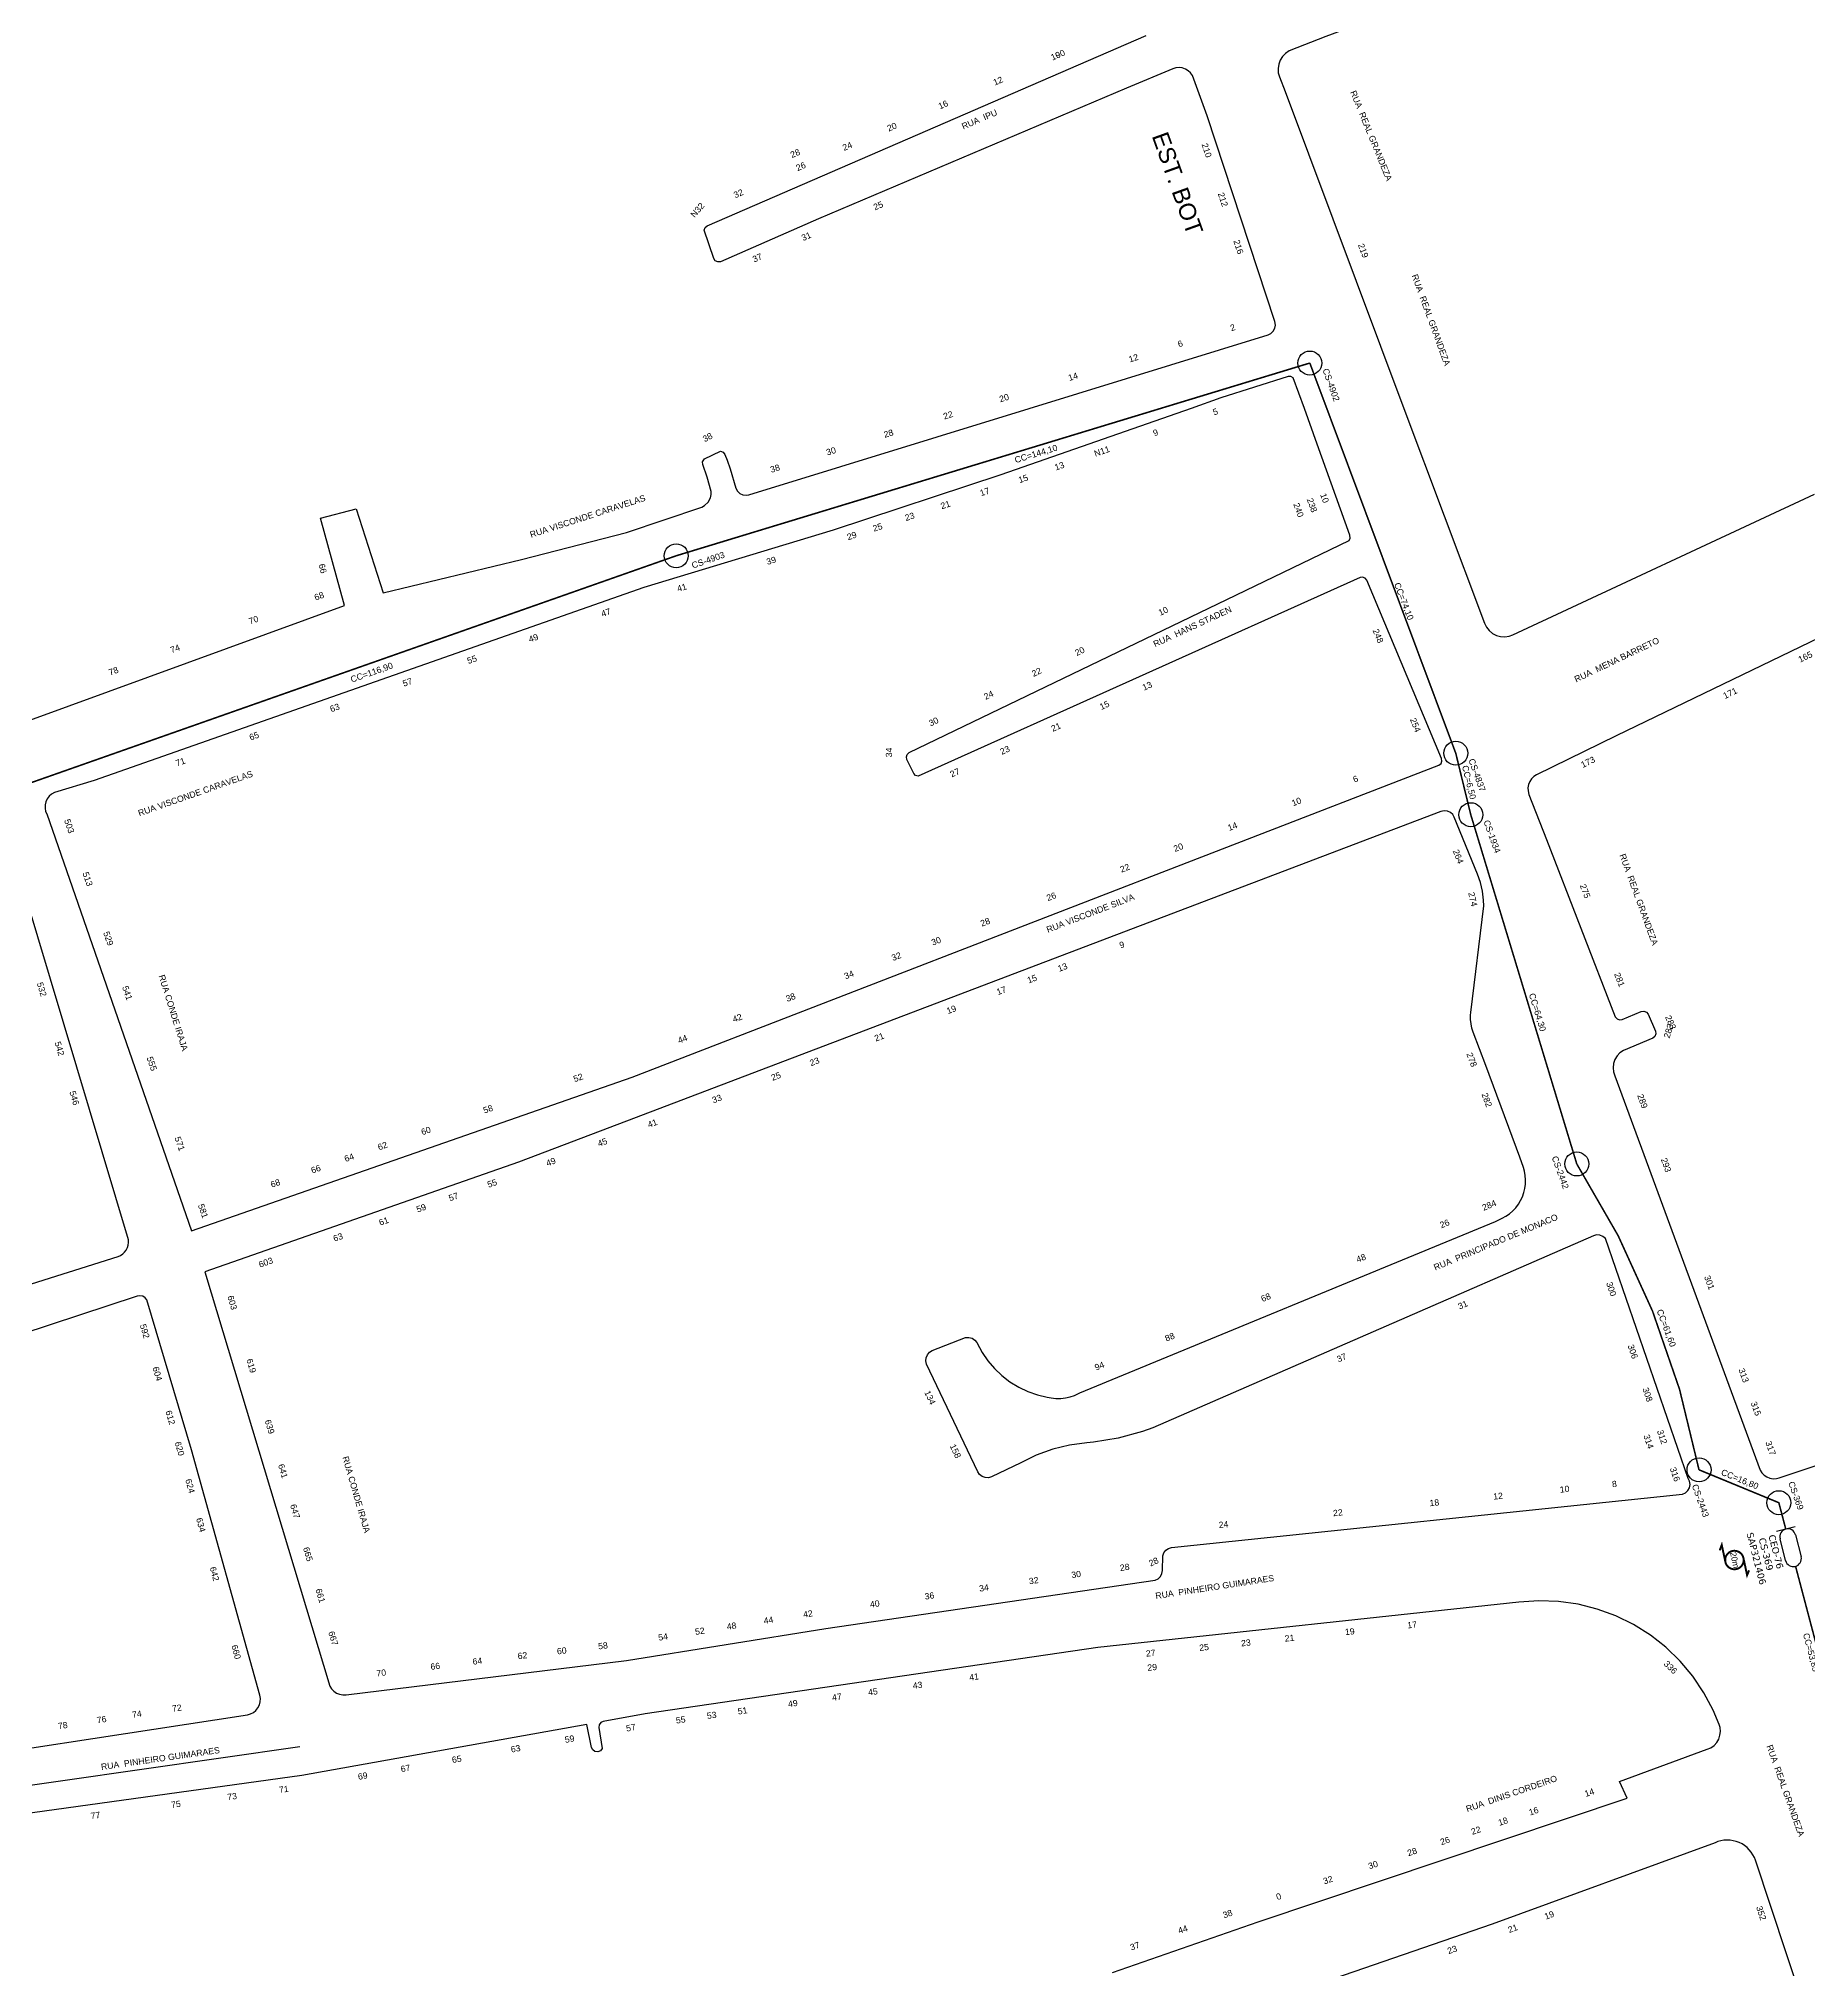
# Model space of a CAD drawing. Header units: millimetres. Extents: x 617751 to 636088, y 68402 to 77988.
# Drawn here: x 628712.2 to 629053.1, y 72719.8 to 73091.6 of the extents above; entities that cross this region are included whole.
import ezdxf
from ezdxf.enums import TextEntityAlignment as Align

# ---------------------------------------------------------------- set-up
doc = ezdxf.new("R2010")
doc.units = ezdxf.units.MM
doc.header["$LTSCALE"] = 3
doc.header["$MEASUREMENT"] = 0
for name, color, linetype in [('20.4-CEOS', 1, 'Continuous'), ('ALINHAMENTO PREDIAL', 120, 'Continuous'), ('CAIXAS SUB.', 7, 'Continuous'), ('METRAGEM', 7, 'Continuous'), ('NOME LOGRADOURO', 252, 'Continuous'), ('NUMERAÇÃO', 7, 'Continuous')]:
    doc.layers.add(name, color=color, linetype=linetype)
doc.styles.add('ARIAL', font='arial.ttf')
doc.styles.add('siredit', font='verdana.ttf')
doc.styles.get("Standard").update_dxf_attribs({"font": 'arial.ttf'})

msp = doc.modelspace()

# ---------------------------------------------------------------- linework, layer by layer
at = {"color": 1}
for points, const_width in [([(628901.16, 73203.45), (628895.9, 73205.12), (628775.16, 73159.05), (628655.91, 73111.17), (628681.84, 73028.13), (628709.46, 72947.86), (628835.05, 72992.03), (628957.07, 73029.14)], 0.3), ([(629037.11, 72798.27), (629036.41, 72801.55), (629036.01, 72800.49)], 0.377)]:
    msp.add_lwpolyline(points, dxfattribs=dict(at, const_width=const_width))
at = {"color": 1, "const_width": 0.3}
for points in [[(629048.74, 72804.59), (629047.4, 72809.68), (629032.03, 72816.01, 0.095512), (629008.49, 72874.91), (628988.07, 72942.17), (628985.18, 72954.01), (628957.07, 73029.14)], [(629128.46, 72096.53), (629088.32, 72121.55), (629054.97, 72144.36, -0.160687), (629028.68, 72178.77, -0.166562), (629028.48, 72237.36), (629088.1, 72428.05, 0.199918), (629158.27, 72472.56), (629130.29, 72560.31), (629085.42, 72688.22), (629062.28, 72753.34), (629050.63, 72797.42)]]:
    msp.add_lwpolyline(points, format="xyb", dxfattribs=at)
at = {"color": 1, "const_width": 0.377}
msp.add_lwpolyline([(629040.59, 72799.01, 1.000012), (629037.11, 72798.27, 0.999978)], format="xyb", close=True, dxfattribs=at)
at = {"color": 1, "const_width": 0.377, "elevation": 0.38}
msp.add_lwpolyline([(629040.59, 72799.01), (629041.29, 72795.72), (629041.67, 72796.65)], dxfattribs=at)
at = {"layer": '20.4-CEOS', "color": 1}
for p, q in [((629048.7, 72798.52), (629047.63, 72802.71)), ((629050.62, 72803.48), (629051.69, 72799.28))]:
    msp.add_line(p, q, dxfattribs=at)
msp.add_lwpolyline([(629050.54, 72805.05), (629046.94, 72804.13)], dxfattribs=at)
for centre, start, end in [((629049.12, 72803.1), 14.3471, 194.3471), ((629050.2, 72798.9), 194.3471, 14.3471)]:
    msp.add_arc(centre, 1.54, start, end, dxfattribs=at)
at = {"layer": 'ALINHAMENTO PREDIAL'}
for points in [[(629133.76, 73156.34), (628960.19, 73092.01), (628953.12, 73089.24), (628952.42, 73088.78), (628951.83, 73088.19), (628951.38, 73087.48), (628951.08, 73086.7), (628950.96, 73085.87), (628951, 73085.04), (628951.21, 73084.26)], [(628843.56, 73012.17), (628844.08, 73011.95), (628844.4, 73011.5), (628844.86, 73010.42), (628845.45, 73008.78), (628846.55, 73005.02), (628846.85, 73004.47), (628847.31, 73004.04), (628847.88, 73003.78), (628848.5, 73003.7), (628849.02, 73003.79), (628903.04, 73020.42), (628949.03, 73034.58), (628949.59, 73034.86), (628950.04, 73035.29), (628950.33, 73035.84), (628950.44, 73036.46), (628950.34, 73037.12), (628937.31, 73076.72), (628934.45, 73084.49), (628934.1, 73085), (628933.64, 73085.43), (628933.11, 73085.76), (628932.51, 73085.97), (628931.89, 73086.05), (628931.27, 73085.99), (628930.67, 73085.81), (628921.79, 73082.1), (628862.48, 73056.92), (628843.55, 73048.65), (628843.03, 73048.61), (628842.56, 73048.83), (628842.27, 73049.26), (628840.43, 73054.74), (628840.62, 73055.22), (628841.03, 73055.54), (628925.56, 73092.21)], [(628951.21, 73084.26), (628952.3, 73081.41), (628975.19, 73020.42), (628990.72, 72979.02), (628991.1, 72978.27), (628991.62, 72977.61), (628992.27, 72977.08), (628993.01, 72976.7), (628993.81, 72976.48), (628994.65, 72976.43), (628995.48, 72976.55), (628996.18, 72976.8), (629054.28, 73003.89)], [(628713.8, 72942.31), (628741.72, 72862.03), (628826.54, 72891.6), (628981.93, 72951.68), (628982.34, 72952), (628982.53, 72952.48), (628982.46, 72952.99), (628968.07, 72987.32), (628967.74, 72987.72), (628967.25, 72987.9), (628966.74, 72987.82), (628881.66, 72949.57), (628881.16, 72949.73), (628880.82, 72950.11), (628879.47, 72952.79), (628879.37, 72953.3), (628879.55, 72953.78), (628879.94, 72954.12), (628941.12, 72983.59), (628964.64, 72994.99), (628964.86, 72995.45), (628964.81, 72995.97), (628958.46, 73013.54), (628956.07, 73020.42), (628953.89, 73026.31), (628953.43, 73026.55), (628952.91, 73026.53), (628939.96, 73022.43), (628934.2, 73020.42), (628897.55, 73007.64), (628865.3, 72996.96), (628828.78, 72985.93), (628722.93, 72948.78), (628715.3, 72946.43), (628714.75, 72946.13), (628714.28, 72945.72), (628713.9, 72945.22), (628713.63, 72944.65), (628713.49, 72944.04), (628713.48, 72943.41), (628713.6, 72942.79), (628713.8, 72942.31)], [(629146.65, 73020.42), (629016.1, 72957.38), (629000.75, 72949.86), (629000.22, 72949.53), (628999.77, 72949.09), (628999.42, 72948.57), (628999.18, 72947.99), (628999.07, 72947.37), (628999.1, 72946.75), (628999.27, 72946.08)], [(628710.55, 72960.37), (628771.14, 72982.48), (628766.52, 72999.28), (628773.39, 73001.06), (628778.59, 72984.91), (628805.24, 72991.32), (628825.45, 72996.51), (628839.95, 73001.4), (628840.5, 73001.7), (628841.18, 73002.36), (628841.62, 73003.18), (628841.76, 73003.8), (628841.77, 73004.42), (628841.01, 73007.16), (628840.19, 73009.58), (628840.13, 73010.1), (628840.48, 73010.72), (628843.56, 73012.17)], [(628999.27, 72946.08), (629002.65, 72937.41), (629015.91, 72903.22), (629016.24, 72902.83), (629016.72, 72902.65), (629017.24, 72902.73), (629020.91, 72904.27), (629021.42, 72904.34), (629021.9, 72904.14), (629022.22, 72903.73), (629023.66, 72900.46), (629023.73, 72899.96), (629023.55, 72899.48), (629023.14, 72899.16), (629017.48, 72896.79), (629016.81, 72896.32), (629016.26, 72895.72), (629015.84, 72895.02), (629015.57, 72894.25), (629015.48, 72893.44), (629015.55, 72892.63), (629015.79, 72891.85), (629043.83, 72815.96), (629044.16, 72815.43), (629044.6, 72814.98), (629045.12, 72814.63), (629045.7, 72814.4), (629046.32, 72814.3), (629046.95, 72814.32), (629047.47, 72814.44), (629068.06, 72821.34)], [(628729.56, 72860.32), (628704.52, 72943.77)], [(628729.56, 72860.32), (628704.52, 72943.77)], [(628744.28, 72854.14), (628768.32, 72774.34), (628768.65, 72773.81), (628769.09, 72773.36), (628769.62, 72773.02), (628770.2, 72772.79), (628770.82, 72772.68), (628771.45, 72772.71), (628825.49, 72779.32), (628863.88, 72785.43), (628927.3, 72794.75), (628927.86, 72795.03), (628928.3, 72795.47), (628928.59, 72796.03), (628928.69, 72796.65), (628928.74, 72799.44), (628928.95, 72800.03), (628929.33, 72800.53), (628929.84, 72800.88), (628930.44, 72801.06), (629028.87, 72811.31), (629029.44, 72811.58), (629029.89, 72812.02), (629030.19, 72812.57), (629030.3, 72813.18), (629030.22, 72813.8), (629029.95, 72814.37), (629014, 72860.56), (629013.51, 72860.96), (629012.93, 72861.19), (629012.31, 72861.23), (629011.7, 72861.08), (628926.86, 72824.12), (628924.82, 72823.39), (628920.18, 72822.11), (628915.43, 72821.32), (628914.1, 72821.23), (628910.79, 72820.77), (628907.55, 72819.96), (628904.4, 72818.82), (628901.4, 72817.36), (628895.78, 72814.66), (628895.18, 72814.49), (628894.56, 72814.5), (628893.97, 72814.71), (628893.47, 72815.1), (628893.12, 72815.61), (628883.26, 72836.36), (628883.12, 72836.97), (628883.18, 72837.59), (628883.43, 72838.17), (628883.84, 72838.64), (628884.37, 72838.96), (628890.79, 72841.5), (628891.42, 72841.52), (628892.02, 72841.35), (628892.54, 72841), (628892.93, 72840.51), (628893.98, 72838.62), (628895.09, 72837), (628896.36, 72835.51), (628897.78, 72834.16), (628899.33, 72832.97), (628901, 72831.94), (628902.77, 72831.1), (628904.62, 72830.44), (628906.52, 72829.98), (628907.25, 72829.86), (628908.17, 72829.77), (628909.09, 72829.77), (628910, 72829.87), (628910.9, 72830.06), (628911.77, 72830.35), (628912.81, 72830.83), (628992.86, 72863.85), (628994.09, 72864.44), (628994.83, 72864.84), (628995.52, 72865.32), (628996.16, 72865.86), (628996.73, 72866.47), (628997.24, 72867.14), (628997.68, 72867.85), (628998.03, 72868.61), (628998.31, 72869.4), (628998.51, 72870.21), (628998.62, 72871.04), (628998.64, 72871.88), (628998.57, 72872.71), (628998.41, 72873.54), (628998.22, 72874.21), (628997.55, 72876.2), (628991, 72893.89), (628988.55, 72900.26), (628988.29, 72901.06), (628988.12, 72901.88), (628988.03, 72902.71), (628988.03, 72903.55), (628988.08, 72904.09), (628990.57, 72924.63), (628990.53, 72925.74), (628990.31, 72927.44), (628989.92, 72929.12), (628989.35, 72930.74), (628984.9, 72941.68), (628984.6, 72942.18), (628984.14, 72942.6), (628983.57, 72942.86), (628982.95, 72942.92), (628982.33, 72942.8), (628825.48, 72883.15), (628804.68, 72875.24), (628744.28, 72854.14)], [(628652.17, 72833.34), (628727.54, 72857.11), (628728.01, 72857.31), (628728.45, 72857.58), (628728.82, 72857.93), (628729.13, 72858.34), (628729.37, 72858.8), (628729.52, 72859.29), (628729.59, 72859.8), (628729.56, 72860.32)], [(628652.17, 72833.34), (628727.54, 72857.11), (628728.01, 72857.31), (628728.45, 72857.58), (628728.82, 72857.93), (628729.13, 72858.34), (628729.37, 72858.8), (628729.52, 72859.29), (628729.59, 72859.8), (628729.56, 72860.32)], [(628681.09, 72757.94), (628752.47, 72768.83), (628753.07, 72769), (628753.63, 72769.28), (628754.11, 72769.68), (628754.5, 72770.18), (628754.78, 72770.74), (628754.94, 72771.34), (628754.97, 72771.97), (628754.86, 72772.59), (628741.72, 72819.87), (628733.12, 72848.73), (628732.78, 72849.15), (628732.31, 72849.44), (628731.77, 72849.54), (628731.23, 72849.46), (628658.67, 72825.57)], [(628919.04, 72719.24), (628947.1, 72728.99), (629018.19, 72752.78), (629016.72, 72755.99), (629033.63, 72762.19), (629034.32, 72762.5), (629034.94, 72762.94), (629035.45, 72763.51), (629035.84, 72764.16), (629036.07, 72764.89), (629036.15, 72765.64), (629036.08, 72766.4), (629035.9, 72766.99), (629034.77, 72769.71), (629032.98, 72773.08), (629030.86, 72776.25), (629028.41, 72779.17), (629025.67, 72781.83), (629022.67, 72784.18), (629019.44, 72786.21), (629016.02, 72787.88), (629012.44, 72789.19), (629008.74, 72790.12), (629004.96, 72790.66), (629001.15, 72790.8), (628997.35, 72790.54), (628916.23, 72781.78), (628829.05, 72769.04), (628820.97, 72767.57), (628820.5, 72767.35), (628820.2, 72766.93), (628820.15, 72766.42), (628820.76, 72762.33), (628820.44, 72761.92), (628819.96, 72761.72), (628819.38, 72761.78), (628818.96, 72762.07), (628818.74, 72762.54), (628817.84, 72766.95), (628762.94, 72757.14), (628706.89, 72749.38)], [(628919.04, 72719.24), (628947.1, 72728.99), (629018.19, 72752.78), (629016.72, 72755.99), (629033.63, 72762.19), (629034.32, 72762.5), (629034.94, 72762.94), (629035.45, 72763.51), (629035.84, 72764.16), (629036.07, 72764.89), (629036.15, 72765.64), (629036.08, 72766.4), (629035.9, 72766.99), (629034.77, 72769.71), (629032.98, 72773.08), (629030.86, 72776.25), (629028.41, 72779.17), (629025.67, 72781.83), (629022.67, 72784.18), (629019.44, 72786.21), (629016.02, 72787.88), (629012.44, 72789.19), (629008.74, 72790.12), (629004.96, 72790.66), (629001.15, 72790.8), (628997.35, 72790.54), (628916.23, 72781.78), (628829.05, 72769.04), (628820.97, 72767.57), (628820.5, 72767.35), (628820.2, 72766.93), (628820.15, 72766.42), (628820.76, 72762.33), (628820.44, 72761.92), (628819.96, 72761.72), (628819.38, 72761.78), (628818.96, 72762.07), (628818.74, 72762.54), (628817.84, 72766.95), (628762.94, 72757.14), (628706.89, 72749.38)], [(628919.04, 72719.24), (628947.1, 72728.99), (629018.19, 72752.78), (629016.72, 72755.99), (629033.63, 72762.19), (629034.32, 72762.5), (629034.94, 72762.94), (629035.45, 72763.51), (629035.84, 72764.16), (629036.07, 72764.89), (629036.15, 72765.64), (629036.08, 72766.4), (629035.9, 72766.99), (629034.77, 72769.71), (629032.98, 72773.08), (629030.86, 72776.25), (629028.41, 72779.17), (629025.67, 72781.83), (629022.67, 72784.18), (629019.44, 72786.21), (629016.02, 72787.88), (629012.44, 72789.19), (629008.74, 72790.12), (629004.96, 72790.66), (629001.15, 72790.8), (628997.35, 72790.54), (628916.23, 72781.78), (628829.05, 72769.04), (628820.97, 72767.57), (628820.5, 72767.35), (628820.2, 72766.93), (628820.15, 72766.42), (628820.76, 72762.33), (628820.44, 72761.92), (628819.96, 72761.72), (628819.38, 72761.78), (628818.96, 72762.07), (628818.74, 72762.54), (628817.84, 72766.95), (628762.94, 72757.14), (628706.89, 72749.38)], [(629051.9, 72713.69), (629042.9, 72740.83), (629042.69, 72741.35), (629042.41, 72741.88), (629042.08, 72742.38), (629041.7, 72742.84), (629041.28, 72743.26), (629040.81, 72743.64), (629040.31, 72743.96), (629039.77, 72744.23), (629039.21, 72744.44), (629038.63, 72744.59), (629038.04, 72744.68), (629037.44, 72744.7), (629036.84, 72744.67), (629036.25, 72744.57), (629035.68, 72744.41), (629035.12, 72744.19), (628992.17, 72728.52), (628938.91, 72710.19)], [(629051.9, 72713.69), (629042.9, 72740.83), (629042.69, 72741.35), (629042.41, 72741.88), (629042.08, 72742.38), (629041.7, 72742.84), (629041.28, 72743.26), (629040.81, 72743.64), (629040.31, 72743.96), (629039.77, 72744.23), (629039.21, 72744.44), (629038.63, 72744.59), (629038.04, 72744.68), (629037.44, 72744.7), (629036.84, 72744.67), (629036.25, 72744.57), (629035.68, 72744.41), (629035.12, 72744.19), (628992.17, 72728.52), (628938.91, 72710.19)], [(629051.9, 72713.69), (629042.9, 72740.83), (629042.69, 72741.35), (629042.41, 72741.88), (629042.08, 72742.38), (629041.7, 72742.84), (629041.28, 72743.26), (629040.81, 72743.64), (629040.31, 72743.96), (629039.77, 72744.23), (629039.21, 72744.44), (629038.63, 72744.59), (629038.04, 72744.68), (629037.44, 72744.7), (629036.84, 72744.67), (629036.25, 72744.57), (629035.68, 72744.41), (629035.12, 72744.19), (628992.17, 72728.52), (628938.91, 72710.19)]]:
    msp.add_lwpolyline(points, dxfattribs=at)
at = {"layer": 'CAIXAS SUB.', "color": 5}
for centre in [(628957.07, 73029.14), (628835.05, 72992.03), (628985.18, 72954.01), (628988.07, 72942.17), (629008.49, 72874.91), (629032.03, 72816.01), (629047.4, 72809.68)]:
    msp.add_circle(centre, 2.31, dxfattribs=at)
at = {"layer": 'NOME LOGRADOURO'}
msp.add_lwpolyline([(628762.57, 72762.67), (628686.41, 72751.75), (628677.4, 72750.47)], dxfattribs=at)

# ---------------------------------------------------------------- texts
at = {"color": 1, "style": 'ARIAL'}
msp.add_text('20m', height=1.162, rotation=282.0551, dxfattribs=at).set_placement((629038.01, 72800.05))
at = {"layer": '20.4-CEOS', "color": 1, "style": 'siredit'}
msp.add_attdef('SAP321406', text='', height=1.31, rotation=284.3471, dxfattribs=at).set_placement((629043.09, 72798.92), align=Align.MIDDLE_CENTER)
for tag, text, p in [('CS-369', 'CS-XXXX', (629045.58, 72799.93)), ('CEO-76', 'CEOSXXX', (629047.49, 72800.4))]:
    msp.add_attdef(tag, text=text, height=1.309, rotation=284.3471, dxfattribs=at).set_placement(p, align=Align.TOP_CENTER)
at = {"layer": 'CAIXAS SUB.', "color": 5, "style": 'ARIAL'}
for s, height, rotation, p in [('EST. BOT', 3.24, 289.7075, (628926.6, 73072.89)), ('CS-4902', 1.2, 289.7075, (628959.5, 73027.85)), ('CS-4903', 1.2, 19.3395, (628838.27, 72989.55)), ('CS-4837', 1.2, 289.7075, (628987.61, 72952.72)), ('CS-1934', 1.2, 289.7075, (628990.5, 72940.88)), ('CS-2442', 1.2, 289.7075, (629003.64, 72876.19)), ('CS-2443', 1.2, 289.7075, (629030.63, 72812.98)), ('CS-369', 1.2, 289.7075, (629049.18, 72813.51))]:
    msp.add_text(s, height=height, rotation=rotation, dxfattribs=at).set_placement(p)
at = {"layer": 'METRAGEM', "color": 3, "style": 'ARIAL'}
for s, rotation, p in [('CC=144,10', 16.917, (628900.44, 73009.86)), ('CC=74,10', 291.0485, (628973.28, 72986.59)), ('CC=116,90', 19.3395, (628772.57, 72967.59)), ('CC=6,50', 283.6932, (628986.38, 72951.5)), ('CC=64,30', 286.892, (628999.25, 72907.58)), ('CC=61,60', 290.5796, (629023.85, 72846.66)), ('CC=16,80', 337.6221, (629036.16, 72815.09)), ('CC=53,85', 284.7945, (629052.04, 72784.39))]:
    msp.add_text(s, height=1.2, rotation=rotation, dxfattribs=at).set_placement(p)
at = {"layer": 'NOME LOGRADOURO'}
for s, rotation, p in [('RUA  REAL GRANDEZA', 292.2484, (628964.82, 73081.32)), ('RUA  IPU', 23.1819, (628890.34, 73074.09)), ('RUA  REAL GRANDEZA', 290.0255, (628976.67, 73045.99)), ('RUA VISCONDE CARAVELAS', 17.9759, (628807.1, 72995.48)), ('RUA  HANS STADEN', 24.8242, (628927.27, 72974.41)), ('RUA  MENA BARRETO', 25.469, (629008.37, 72967.62)), ('RUA VISCONDE CARAVELAS', 19.3395, (628731.66, 72941.84)), ('RUA  REAL GRANDEZA', 290.0141, (629016.69, 72934.39)), ('RUA VISCONDE SILVA', 21.0466, (628906.63, 72919.41)), ('RUA CONDE IRAJA', 287.3194, (628735.35, 72911.14)), ('RUA  PRINCIPADO DE MONACO', 22.5658, (628981.24, 72854.37)), ('RUA CONDE IRAJA', 286.1809, (628770.73, 72818.42)), ('RUA  PINHEIRO GUIMARAES', 8.6706, (628927.43, 72791.13)), ('RUA  REAL GRANDEZA', 289.6336, (629045, 72762.81)), ('RUA  PINHEIRO GUIMARAES', 8.1596, (628724.35, 72758.2)), ('RUA  DINIS CORDEIRO', 19.0623, (628987.4, 72750.09))]:
    msp.add_text(s, height=1.2, rotation=rotation, dxfattribs=at).set_placement(p)
at = {"layer": 'NUMERAÇÃO'}
for s, rotation, p in [('190', 23.4608, (628907.51, 73087.37)), ('10', 23.4608, (628907.51, 73087.37)), ('12', 23.4608, (628896.4, 73082.55)), ('16', 23.4608, (628885.84, 73077.97)), ('20', 23.4608, (628875.97, 73073.69)), ('24', 23.4608, (628867.39, 73069.97)), ('210', 288.1769, (628936.22, 73071.24)), ('28', 23.4608, (628857.34, 73068.6)), ('26', 23.4608, (628858.43, 73066.08)), ('32', 23.4608, (628846.41, 73060.86)), ('25', 23.0153, (628873.33, 73058.53)), ('212', 288.1769, (628939.34, 73061.77)), ('N32', 48.8453, (628838.57, 73057.05)), ('31', 23.6015, (628859.48, 73052.61)), ('216', 288.1769, (628942.34, 73052.65)), ('37', 23.6015, (628850.05, 73048.49)), ('219', 290.5363, (628966.32, 73051.88)), ('2', 17.1219, (628941.96, 73035.27)), ('12', 17.1219, (628922.4, 73029.25)), ('6', 17.1219, (628931.85, 73032.16)), ('14', 17.1219, (628910.75, 73025.67)), ('20', 17.1196, (628897.48, 73021.58)), ('22', 17.1196, (628886.69, 73018.26)), ('5', 19.2468, (628938.64, 73019.05)), ('38', 27.7426, (628840.54, 73013.88)), ('28', 17.1196, (628875.22, 73014.73)), ('9', 19.2336, (628927.12, 73015.03)), ('30', 17.1196, (628864.15, 73011.32)), ('N11', 19.2336, (628915.78, 73011.08)), ('38', 17.1196, (628853.35, 73008)), ('13', 19.2336, (628908.17, 73008.43)), ('17', 18.3323, (628893.76, 73003.48)), ('15', 19.2336, (628901.19, 73005.99)), ('21', 18.3323, (628886.2, 73000.98)), ('240', 289.8348, (628953.88, 73001.95)), ('238', 289.8348, (628956.47, 73002.88)), ('10', 289.8348, (628959.05, 73003.82)), ('25', 18.3323, (628873.13, 72996.65)), ('23', 18.3323, (628879.31, 72998.7)), ('29', 18.3323, (628868.16, 72995.01)), ('66', 285.3396, (628766.14, 72990.31)), ('66', 285.3396, (628766.14, 72990.31)), ('39', 16.8142, (628852.62, 72990.25)), ('41', 16.8142, (628835.41, 72985.06)), ('68', 20.0609, (628765.6, 72983.38)), ('10', 25.7329, (628928.26, 72980.44)), ('70', 20.0609, (628752.98, 72978.78)), ('47', 19.3493, (628820.83, 72980.22)), ('74', 20.0609, (628737.85, 72973.25)), ('49', 19.3493, (628806.86, 72975.32)), ('248', 292.7114, (628969.14, 72977.65)), ('55', 19.3493, (628795.03, 72971.17)), ('20', 25.7329, (628912.18, 72972.7)), ('165', 25.788, (629051.5, 72971.42)), ('78', 20.0609, (628726.01, 72968.94)), ('57', 19.3493, (628782.6, 72966.8)), ('22', 25.7329, (628903.87, 72968.69)), ('13', 24.2913, (628925.14, 72966.03)), ('63', 19.3493, (628768.6, 72961.89)), ('24', 25.7329, (628894.64, 72964.25)), ('15', 24.2913, (628916.92, 72962.32)), ('171', 25.788, (629037.01, 72964.42)), ('30', 25.7329, (628884.04, 72959.14)), ('21', 24.2913, (628907.58, 72958.11)), ('254', 292.7114, (628976.33, 72960.5)), ('65', 19.3493, (628753.07, 72956.44)), ('71', 19.3493, (628738.87, 72951.46)), ('34', 90, (628876.62, 72953.22)), ('23', 24.2913, (628897.74, 72953.67)), ('173', 26.1136, (629009.64, 72951.15)), ('27', 24.2913, (628888.1, 72949.33)), ('6', 21.1497, (628965.65, 72948.33)), ('10', 21.1497, (628953.86, 72943.77)), ('503', 289.1409, (628717.14, 72941.08)), ('14', 21.1497, (628941.53, 72939.01)), ('20', 21.1497, (628931.1, 72934.97)), ('264', 292.1002, (628984.58, 72935.17)), ('513', 289.1409, (628720.68, 72930.9)), ('22', 21.1497, (628920.8, 72930.99)), ('26', 21.1497, (628906.64, 72925.51)), ('274', 283.0298, (628987.57, 72927.11)), ('275', 291.1678, (629009.04, 72928.54)), ('529', 289.1409, (628724.67, 72919.45)), ('28', 21.1497, (628893.9, 72920.59)), ('32', 21.1497, (628876.79, 72913.97)), ('30', 21.1497, (628884.46, 72916.94)), ('9', 20.8323, (628920.66, 72916.4)), ('34', 21.1497, (628867.66, 72910.44)), ('15', 20.8323, (628902.92, 72909.65)), ('13', 20.8323, (628908.79, 72911.89)), ('281', 291.1678, (629015.66, 72911.48)), ('532', 286.6479, (628711.89, 72909.7)), ('541', 289.1409, (628728.31, 72908.96)), ('38', 21.1497, (628856.43, 72906.1)), ('17', 20.8323, (628897.01, 72907.4)), ('19', 20.8323, (628887.39, 72903.75)), ('42', 21.1497, (628846.16, 72902.13)), ('283', 73.3464, (629026.34, 72899.02)), ('283', 293.8341, (629025.46, 72903.21)), ('542', 286.6479, (628715.31, 72898.29)), ('44', 21.1497, (628835.62, 72898.06)), ('21', 20.8323, (628873.48, 72898.46)), ('555', 289.1409, (628733.04, 72895.35)), ('23', 20.8323, (628861.02, 72893.72)), ('278', 291.0027, (628987.21, 72896.08)), ('278', 291.0027, (628987.21, 72896.08)), ('52', 19.2293, (628815.48, 72890.65)), ('25', 20.8323, (628853.6, 72890.9)), ('546', 286.6479, (628718.16, 72888.78)), ('546', 286.6479, (628718.16, 72888.78)), ('58', 19.2293, (628798.12, 72884.6)), ('33', 20.8323, (628842.22, 72886.57)), ('282', 290.2825, (628990.12, 72888.34)), ('289', 290.2278, (629020.11, 72888.1)), ('60', 19.2293, (628786.16, 72880.43)), ('41', 20.8323, (628829.8, 72881.84)), ('571', 289.1409, (628738.41, 72879.93)), ('62', 19.2293, (628777.8, 72877.52)), ('45', 20.802, (628820.17, 72878.19)), ('66', 19.2293, (628764.96, 72873.04)), ('64', 19.2293, (628771.37, 72875.27)), ('49', 20.802, (628810.25, 72874.42)), ('293', 290.2278, (629024.65, 72875.81)), ('68', 19.2293, (628757.16, 72870.32)), ('55', 19.266, (628798.91, 72870.31)), ('581', 289.1409, (628742.91, 72866.98)), ('59', 19.266, (628785.25, 72865.54)), ('57', 19.266, (628791.47, 72867.71)), ('284', 22.4271, (628990.55, 72865.87)), ('61', 19.266, (628778.04, 72863.01)), ('26', 22.4271, (628982.4, 72862.5)), ('63', 19.266, (628769.22, 72859.93)), ('603', 19.266, (628754.88, 72854.92)), ('48', 22.4271, (628966.31, 72855.87)), ('300', 288.9348, (629014.13, 72851.95)), ('301', 290.2278, (629032.99, 72853.19)), ('603', 286.6998, (628748.58, 72849.38)), ('68', 22.4271, (628947.97, 72848.3)), ('31', 23.5563, (628985.92, 72846.85)), ('592', 286.4896, (628731.73, 72843.88)), ('88', 22.4271, (628929.47, 72840.67)), ('619', 286.6998, (628752.24, 72837.22)), ('37', 23.5563, (628962.58, 72836.68)), ('306', 288.9348, (629018.27, 72839.91)), ('604', 286.4896, (628734.16, 72835.68)), ('94', 22.4271, (628915.93, 72835.09)), ('313', 290.2278, (629039.6, 72835.3)), ('134', 295.3886, (628882.79, 72830.94)), ('308', 288.9348, (629021.11, 72831.63)), ('612', 286.4896, (628736.66, 72827.25)), ('315', 290.2278, (629041.96, 72828.9)), ('639', 286.6998, (628755.78, 72825.47)), ('314', 288.9348, (629021.31, 72822.58)), ('312', 288.9348, (629023.91, 72823.48)), ('620', 286.4896, (628738.44, 72821.26)), ('158', 295.3886, (628887.69, 72820.62)), ('317', 290.2278, (629044.78, 72821.28)), ('641', 286.6998, (628758.34, 72816.93)), ('316', 288.9348, (629026.39, 72816.27)), ('624', 285.4901, (628740.48, 72814.08)), ('12', 5.9314, (628992.46, 72810.26)), ('10', 5.9314, (629005.28, 72811.59)), ('10', 5.9314, (629005.28, 72811.59)), ('8', 5.9314, (629015.33, 72812.64)), ('647', 286.6998, (628760.67, 72809.2)), ('22', 5.9314, (628961.61, 72807.06)), ('18', 5.9314, (628980.19, 72808.99)), ('634', 285.4901, (628742.56, 72806.59)), ('24', 5.9314, (628939.58, 72804.77)), ('665', 286.6998, (628763.15, 72800.93)), ('642', 285.4901, (628745.18, 72797.16)), ('30', 8.344, (628911.23, 72795.15)), ('28', 8.344, (628920.58, 72796.52)), ('28', 25.3532, (628926.41, 72797.36)), ('661', 286.6998, (628765.55, 72792.95)), ('36', 8.344, (628882.98, 72791.01)), ('34', 8.344, (628893.48, 72792.54)), ('32', 8.344, (628903.06, 72793.95)), ('42', 9.0477, (628859.59, 72787.53)), ('40', 8.344, (628872.45, 72789.46)), ('52', 9.0477, (628838.77, 72784.21)), ('48', 9.0477, (628844.88, 72785.19)), ('44', 9.0477, (628851.99, 72786.32)), ('19', 6.171, (628963.91, 72784.16)), ('17', 6.171, (628975.9, 72785.46)), ('660', 285.4901, (628749.36, 72782.12)), ('667', 286.6998, (628768.02, 72784.74)), ('60', 6.9771, (628812.15, 72780.45)), ('58', 6.9771, (628820.08, 72781.42)), ('54', 9.0477, (628831.69, 72783.09)), ('27', 6.171, (628925.56, 72780.02)), ('25', 6.171, (628935.84, 72781.13)), ('23', 6.171, (628943.9, 72782)), ('21', 6.171, (628952.3, 72782.91)), ('70', 6.9771, (628777.38, 72776.2)), ('66', 6.9771, (628787.79, 72777.48)), ('64', 6.9771, (628795.9, 72778.47)), ('62', 6.9771, (628804.58, 72779.53)), ('62', 6.9771, (628804.58, 72779.53)), ('29', 6.171, (628925.85, 72777.29)), ('336', 315.8264, (629025.13, 72778.53)), ('45', 8.3141, (628872.09, 72772.55)), ('43', 8.3141, (628880.69, 72773.81)), ('41', 8.3141, (628891.57, 72775.4)), ('72', 8.6757, (628738.03, 72769.4)), ('51', 8.3141, (628846.98, 72768.88)), ('49', 8.3141, (628856.67, 72770.3)), ('47', 8.3141, (628865.15, 72771.54)), ('78', 8.6757, (628716.06, 72766.05)), ('76', 8.6757, (628723.55, 72767.19)), ('74', 8.6757, (628730.33, 72768.23)), ('57', 10.3219, (628825.5, 72765.6)), ('55', 8.3141, (628835.07, 72767.14)), ('53', 8.3141, (628841.04, 72768.02)), ('63', 10.1341, (628803.3, 72761.56)), ('59', 10.1341, (628813.7, 72763.42)), ('67', 10.1341, (628782.1, 72757.77)), ('65', 10.1341, (628791.96, 72759.53)), ('69', 10.1341, (628773.86, 72756.3)), ('75', 7.8871, (628737.85, 72750.89)), ('73', 7.8871, (628748.67, 72752.39)), ('71', 7.8871, (628758.62, 72753.77)), ('14', 18.5089, (629010.22, 72753.01)), ('77', 7.8871, (628722.36, 72748.75)), ('18', 18.5089, (628993.58, 72747.44)), ('16', 18.5089, (628999.49, 72749.42)), ('26', 18.5089, (628982.42, 72743.71)), ('22', 18.5089, (628988.37, 72745.7)), ('30', 18.5089, (628968.56, 72739.07)), ('28', 18.5089, (628976.08, 72741.59)), ('32', 18.5089, (628959.88, 72736.17)), ('0', 18.5089, (628950.82, 72733.14)), ('38', 19.1783, (628940.55, 72729.63)), ('19', 20.0624, (629002.52, 72729.37)), ('352', 288.3048, (629043.01, 72731.78)), ('44', 19.1783, (628931.93, 72726.63)), ('21', 20.0624, (628995.49, 72726.8)), ('37', 19.1783, (628922.7, 72723.42)), ('23', 18.9945, (628983.8, 72722.73))]:
    msp.add_text(s, height=1.2, rotation=rotation, dxfattribs=at).set_placement(p)

doc.saveas('drawing.dxf')
